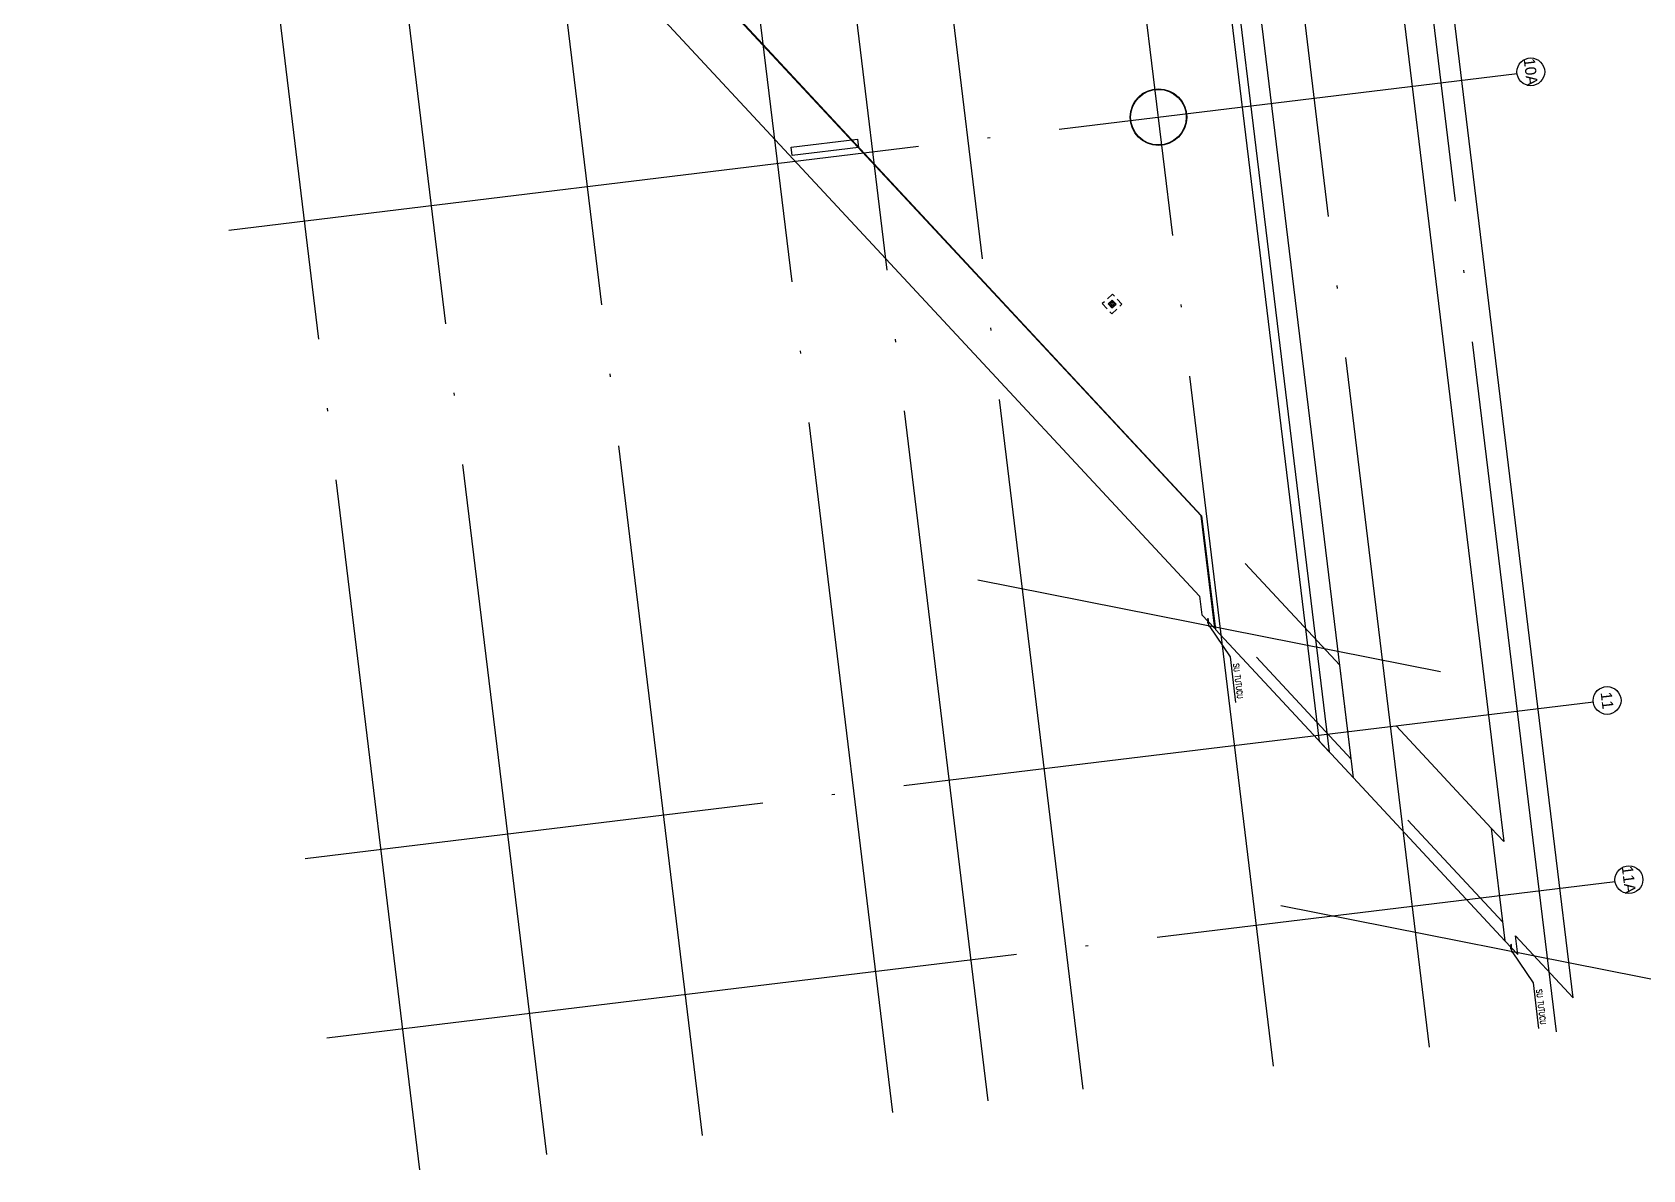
# Model space of a CAD drawing. Header units: millimetres. Extents: x 400433 to 400493, y 4543983 to 4544104.
# Drawn here: x 400435.1 to 400493, y 4543983.3 to 4544024.3 of the extents above; entities that cross this region are included whole.
import ezdxf
from ezdxf.enums import TextEntityAlignment as Align

# ---------------------------------------------------------------- set-up
doc = ezdxf.new("R2010")
doc.units = ezdxf.units.MM
for name, pattern in [('AKS', [3, 2.5, -0.25, 0, -0.25]), ('CIZGI', [0.4, 0.25, -0.15]), ('UUC-ST-KAL-I05-101-U-000$0$ACAD_ISO05W100', [33, 24, -3, 0, -3, 0, -3])]:
    doc.linetypes.add(name, pattern=pattern)
for name, color, linetype in [('aks prota', 2, 'AKS'), ('caks prota', 4, 'Continuous'), ('kolon prota', 1, 'Continuous'), ('not yazısı prota', 6, 'Continuous'), ('not çizgisi prota', 4, 'Continuous'), ('perde prota', 1, 'Continuous'), ('PRT-MI-a_fit_drainage', 10, 'Continuous'), ('st-temel', 6, 'CIZGI'), ('st_s_döşeme', 6, 'Continuous'), ('taks prota', 7, 'Continuous'), ('temel prota', 6, 'Continuous'), ('UUC-ST-KAL-I05-101-U-000$0$st_s_su tutucu', 2, 'Continuous')]:
    doc.layers.add(name, color=color, linetype=linetype)
doc.styles.add('OLCU', font='romanstw.shx')
doc.styles.add('TAKS', font='Arial Unicode.ttf')
doc.styles.add('TSIMPLEX', font='romanstw.shx')
doc.dimstyles.new('1-50', dxfattribs={"dimtxt": 10, "dimasz": 4, "dimexe": 4, "dimexo": 8, "dimgap": 4, "dimtad": 1, "dimdec": 1, "dimrnd": 0.05, "dimzin": 9, "dimdsep": 46, "dimtxsty": 'OLCU', "dimblk1": 'OBLIQUE', "dimblk2": 'OBLIQUE', "dimsah": 1, "dimcen": 2, "dimdle": 4, "dimclrd": 4, "dimclre": 4, "dimclrt": 3, "dimadec": 1, "dimazin": 0, "dimtfac": 1, "dimtdec": 1, "dimtix": 1, "dimtmove": 2, "dimatfit": 3, "dimldrblk": 'OBLIQUE', "dimfxl": 1, "dimtvp": 1, "dimtolj": 1, "dimtzin": 1, "dimarcsym": 0})

# ---------------------------------------------------------------- blocks, each defined once
blk = doc.blocks.new('_Oblique')
at = {"color": 0, "linetype": 'ByBlock', "lineweight": -2}
blk.add_line((-0.5, -0.5), (0.5, 0.5), dxfattribs=at)
blk = doc.blocks.new('YER SUZGECI_20x20')
at = {"color": 2}
blk.add_lwpolyline([(-20, 0), (0, 0), (0, 20), (-20, 20)], close=True, dxfattribs=at)
for points in [[(0, 20), (-20, 0)], [(-20, 20), (0, 0)]]:
    blk.add_lwpolyline(points, dxfattribs=at)
blk.add_circle((-10, 10), 7, dxfattribs=at)

msp = doc.modelspace()

# ---------------------------------------------------------------- linework, layer by layer
at = {"layer": 'aks prota', "ltscale": 10}
for p, q in [((400489.9253708263, 4543988.316477177), (400475.977604086, 4544103.171308074)), ((400485.3589173395, 4543987.761935173), (400471.4111505992, 4544102.61676607)), ((400479.7501231018, 4543987.080813159), (400465.8023563614, 4544101.935644057)), ((400469.4756798862, 4543985.832487486), (400455.5279131459, 4544100.687318384)), ((400472.900445183, 4543986.249000434), (400458.9526784426, 4544101.103831331)), ((400466.0508409269, 4543985.416581123), (400452.1030741865, 4544100.271412021)), ((400459.2011630081, 4543984.584768399), (400445.2533962678, 4544099.439599296)), ((400453.5922951077, 4543983.904252971), (400439.6445283673, 4544098.759083868)), ((400449.0258431619, 4543983.349711154), (400435.0780764215, 4544098.204542051)), ((400442.149805523, 4544017.159777218), (400488.5092213837, 4544022.78958237)), ((400491.2558879569, 4544000.17177332), (400444.8964720963, 4543994.541968169)), ((400445.6795847383, 4543988.093317877), (400492.0390005989, 4543993.723123028))]:
    msp.add_line(p, q, dxfattribs=at)
at = {"layer": 'caks prota', "ltscale": 0.05}
for centre in [(400489.0052299542, 4544022.852698796), (400491.7518965274, 4544000.234889748), (400492.5350091694, 4543993.786239455)]:
    msp.add_circle(centre, 0.4999999999997, dxfattribs=at)
at = {"layer": 'kolon prota', "color": 1}
msp.add_circle((400475.6060930456, 4544021.222649374), 0.9999999999970544, dxfattribs=at)
at = {"layer": 'perde prota'}
for points in [[(400474.9741362529, 4544100.031220623), (400475.2634624182, 4544097.648723956), (400475.585789494, 4544097.687866784), (400488.0371958452, 4543995.155024249), (400487.5805262518, 4543995.646046738), (400488.0727573137, 4543991.592701394), (400488.536210642, 4543991.094384865), (400488.4541721299, 4543991.769942437), (400490.5329283727, 4543989.534812097), (400477.131556857, 4544099.890275297), (400475.4194400176, 4544099.682358868), (400475.3712189901, 4544100.079441646)], [(400453.6323851868, 4544032.14793114), (400454.1246162486, 4544028.094585796), (400454.5880695771, 4544027.596269267), (400454.506031065, 4544028.271826839), (400477.0861039303, 4544003.9931717), (400477.1681424424, 4544003.317614128), (400477.6315957707, 4544002.8192976), (400477.1393647088, 4544006.872642944), (400459.4165894313, 4544025.928611081), (400461.4669112137, 4544027.83548834), (400459.6281367508, 4544029.81258431), (400459.4084594208, 4544029.608276036), (400461.04292561, 4544027.850857396), (400459.2122811552, 4544026.148288413), (400453.6323851868, 4544032.14793114)]]:
    msp.add_lwpolyline(points, dxfattribs=at)
msp.add_lwpolyline([(400481.4043189113, 4543998.76277198), (400469.4810591921, 4544096.946519175), (400469.7788712755, 4544096.982684946), (400481.7519091556, 4543998.389034317)], close=True, dxfattribs=at)
at = {"layer": 'perde prota', "linetype": 'CIZGI', "ltscale": 20}
for points in [[(400487.5805262412, 4543995.646046825), (400477.1393647015, 4544006.872643003)], [(400487.9907188011, 4543992.26825897), (400477.5495572615, 4544003.494855148)]]:
    msp.add_lwpolyline(points, dxfattribs=at)
at = {"layer": 'PRT-MI-a_fit_drainage', "color": 2, "linetype": 'CIZGI'}
msp.add_lwpolyline([(400474.2927283681, 4544014.489032914), (400473.9522145787, 4544014.855161797), (400473.5860856954, 4544014.514648008), (400473.9265994848, 4544014.148519125)], close=True, dxfattribs=at)
at = {"layer": 'st-temel', "linetype": 'ByBlock'}
msp.add_lwpolyline([(400488.0727573137, 4543991.592701394), (400482.6203951926, 4543997.455216561)], dxfattribs=at)
at = {"layer": 'st_s_döşeme'}
for points in [[(400443.4972939481, 4544093.791096858), (400442.2308276541, 4544093.63729944), (400443.8754478618, 4544080.092858908), (400443.4785618428, 4544080.044661774), (400449.1358921964, 4544033.458585796), (400454.1014435822, 4544028.119501622), (400453.6051105948, 4544032.206624845), (400457.7968844083, 4544027.699525534), (400459.5982385525, 4544029.374853414), (400459.3801937139, 4544029.609300639), (400459.6291613545, 4544029.840850017), (400461.4951769231, 4544027.834463733), (400459.4448551442, 4544025.927586483), (400477.1584354424, 4544006.881505055), (400477.6547684371, 4544002.794381773), (400482.6203951717, 4543997.455216583), (400472.1678406928, 4544083.528234541), (400471.7707572392, 4544083.480019079), (400470.125899757, 4544097.024827468), (400468.8605032838, 4544096.871159967)], [(400482.6203951926, 4543997.455216561), (400482.1281640991, 4544001.508562014)]]:
    msp.add_lwpolyline(points, dxfattribs=at)
msp.add_circle((400475.6060930456, 4544021.222649374), 1.019999999997042, dxfattribs=at)
at = {"layer": 'temel prota', "color": 5}
msp.add_lwpolyline([(400464.7704249989, 4544020.430960244), (400464.8065907696, 4544020.13314816), (400462.4240978053, 4544019.843822444), (400462.3879320347, 4544020.141634528)], close=True, dxfattribs=at)
at = {"layer": 'UUC-ST-KAL-I05-101-U-000$0$st_s_su tutucu', "linetype": 'UUC-ST-KAL-I05-101-U-000$0$ACAD_ISO05W100', "ltscale": 0.05}
for points in [[(400477.384648525, 4544003.02262288, -0.5773502691895264), (400477.3818865245, 4544003.023799607), (400477.3776658063, 4544003.058555692, -0.5773502691896774), (400477.3800658837, 4544003.060359292), (400477.4018534769, 4544003.051076878, 0.5773502691898074), (400477.404253551, 4544003.052880477), (400477.3987279333, 4544003.098381948), (400477.4045369907, 4544003.099087388), (400477.4040405054, 4544003.103175752), (400477.3982314497, 4544003.10247031), (400477.3942880842, 4544003.134942504), (400477.4000971416, 4544003.135647944), (400477.3996006579, 4544003.139736309), (400477.3937916022, 4544003.139030867), (400477.3912981953, 4544003.159563161), (400477.4031585701, 4544003.169734027), (400477.4025316968, 4544003.174896103), (400477.3715592399, 4544003.171134863), (400477.3721861124, 4544003.165972787), (400477.38613612, 4544003.158936287), (400477.3886295252, 4544003.138403995), (400477.3828204679, 4544003.137698553), (400477.3833169524, 4544003.133610189), (400477.3891260088, 4544003.13431563), (400477.3930693743, 4544003.101843437), (400477.387260317, 4544003.101137996), (400477.3877568007, 4544003.097049631), (400477.3935658573, 4544003.097755073), (400477.3981263411, 4544003.060201139, -0.5773502691899163), (400477.3957262661, 4544003.05839754), (400477.3748593383, 4544003.067287712, 0.5773502691894145), (400477.3724592641, 4544003.065484113), (400477.3784896083, 4544003.015826397, 0.5773502691898413), (400477.3812516095, 4544003.014649671), (400477.3993841869, 4544003.028275874, -0.5773502691890604), (400477.4021461889, 4544003.027099147), (400477.4067066713, 4544002.989545213), (400477.4008976156, 4544002.988839772), (400477.4013941, 4544002.984751408), (400477.407203155, 4544002.985456849), (400477.411146522, 4544002.952984656), (400477.4053374647, 4544002.952279215), (400477.4058339483, 4544002.948190851), (400477.4116430033, 4544002.948896292), (400477.4141364101, 4544002.928363999), (400477.4022760352, 4544002.918193134), (400477.4029029086, 4544002.913031057), (400477.4338753647, 4544002.916792298), (400477.4332484921, 4544002.921954374), (400477.4192984862, 4544002.928990873), (400477.4168050793, 4544002.949523166), (400477.4226141375, 4544002.950228607), (400477.422117653, 4544002.954316972), (400477.4163085973, 4544002.95361153), (400477.4123652318, 4544002.986083724), (400477.4181742875, 4544002.986789165), (400477.4176778038, 4544002.990877529), (400477.4118687474, 4544002.990172087), (400477.4063431297, 4544003.035673557, 0.5773502691892096), (400477.4035811285, 4544003.036850283)], [(400488.2892633963, 4543991.297710146, -0.5773502691895264), (400488.2865013958, 4543991.298886872), (400488.2822806776, 4543991.333642958, -0.5773502691896774), (400488.2846807551, 4543991.335446557), (400488.3064683483, 4543991.326164143, 0.5773502691898074), (400488.3088684223, 4543991.327967742), (400488.3033428046, 4543991.373469213), (400488.309151862, 4543991.374174654), (400488.3086553767, 4543991.378263018), (400488.302846321, 4543991.377557576), (400488.2989029556, 4543991.410029769), (400488.3047120129, 4543991.41073521), (400488.3042155292, 4543991.414823575), (400488.2984064735, 4543991.414118133), (400488.2959130667, 4543991.434650427), (400488.3077734415, 4543991.444821293), (400488.3071465681, 4543991.449983369), (400488.2761741112, 4543991.446222128), (400488.2768009838, 4543991.441060052), (400488.2907509914, 4543991.434023553), (400488.2932443965, 4543991.41349126), (400488.2874353392, 4543991.412785819), (400488.2879318238, 4543991.408697454), (400488.2937408802, 4543991.409402896), (400488.2976842456, 4543991.376930703), (400488.2918751884, 4543991.376225261), (400488.2923716721, 4543991.372136897), (400488.2981807286, 4543991.372842339), (400488.3027412124, 4543991.335288405, -0.5773502691899163), (400488.3003411375, 4543991.333484805), (400488.2794742096, 4543991.342374979, 0.5773502691894145), (400488.2770741355, 4543991.340571379), (400488.2831044796, 4543991.290913662, 0.5773502691898413), (400488.2858664808, 4543991.289736936), (400488.3039990583, 4543991.30336314, -0.5773502691890604), (400488.3067610603, 4543991.302186414), (400488.3113215426, 4543991.264632479), (400488.3055124869, 4543991.263927038), (400488.3060089714, 4543991.259838673), (400488.3118180264, 4543991.260544115), (400488.3157613933, 4543991.228071922), (400488.309952336, 4543991.22736648), (400488.3104488197, 4543991.223278117), (400488.3162578746, 4543991.223983558), (400488.3187512814, 4543991.203451266), (400488.3068909065, 4543991.193280399), (400488.3075177799, 4543991.188118323), (400488.338490236, 4543991.191879563), (400488.3378633634, 4543991.19704164), (400488.3239133575, 4543991.204078139), (400488.3214199507, 4543991.224610432), (400488.3272290088, 4543991.225315874), (400488.3267325243, 4543991.229404237), (400488.3209234686, 4543991.228698796), (400488.3169801031, 4543991.261170989), (400488.3227891588, 4543991.26187643), (400488.3222926751, 4543991.265964795), (400488.3164836187, 4543991.265259353), (400488.310958001, 4543991.310760822, 0.5773502691892096), (400488.3081959998, 4543991.311937548)]]:
    msp.add_lwpolyline(points, format="xyb", close=True, dxfattribs=at)

# ---------------------------------------------------------------- block references
at = {"layer": 'PRT-MI-a_fit_drainage', "color": 2, "xscale": 0.009999999999994, "yscale": 0.009999999999994, "zscale": 0.009999999999994, "rotation": 132.9239939582}
msp.add_blockref('YER SUZGECI_20x20', (400473.9445300531, 4544014.643168994), dxfattribs=at)

# ---------------------------------------------------------------- texts
at = {"layer": 'not yazısı prota', "ltscale": 0.05, "style": 'TSIMPLEX', "width": 0.8}
for p in [(400478.2963554731, 4544001.55691661), (400489.2009703444, 4543989.832003876)]:
    msp.add_text('SU TUTUCU', height=0.19999999999988, rotation=276.9239925373835, dxfattribs=at).set_placement(p)
at = {"layer": 'taks prota', "style": 'TAKS'}
for s, p in [('10A', (400489.0052299542, 4544022.852698796)), ('11', (400491.7518965274, 4544000.234889748)), ('11A', (400492.5350091694, 4543993.786239455))]:
    msp.add_text(s, height=0.39999999999976, rotation=276.9239938616756, dxfattribs=at).set_placement(p, align=Align.MIDDLE_CENTER)

# ---------------------------------------------------------------- leaders
at = {"layer": 'not çizgisi prota'}
for points in [[(400477.4337254547, 4544002.91701647), (400478.1811875465, 4544001.799275841), (400478.3811208601, 4544000.156061034)], [(400488.338340326, 4543991.192103736), (400489.0858024178, 4543990.074363106), (400489.2857357314, 4543988.431148299)]]:
    msp.add_leader(points, dimstyle='1-50', override={"dimasz": 12, "dimgap": 4, "dimtad": 0}, dxfattribs=at)

doc.saveas('drawing.dxf')
